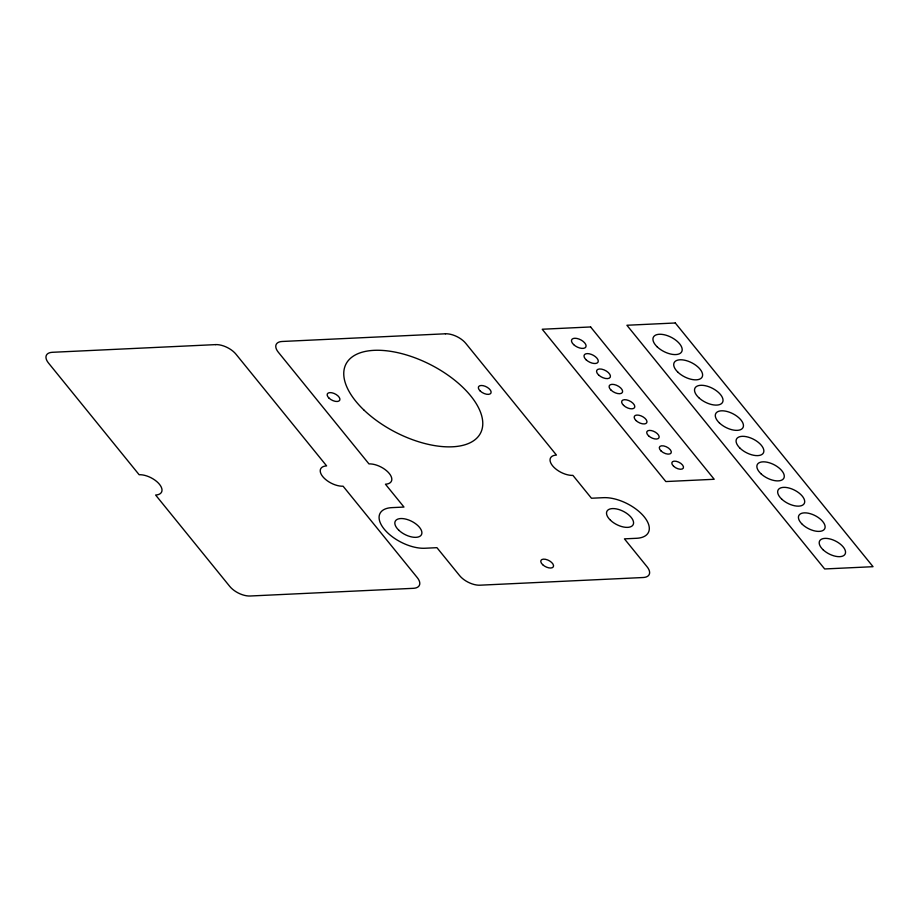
<?xml version="1.0" encoding="UTF-8"?>
<svg xmlns="http://www.w3.org/2000/svg" width="919" height="919" viewBox="0 0 919 919"><rect width="100%" height="100%" fill="white"/><g stroke="black" fill="none" stroke-linecap="round" stroke-linejoin="round"><path stroke-width="1.38" d="M215.643 344.614L52.349 352.299A15.922 8.007 27.1 0 0 48.489 363.016L139.137 474.721A15.922 8.007 27.1 0 1 159.469 484.302A15.922 8.007 27.1 0 1 155.61 495.031L229.773 586.425A15.922 8.007 27.1 0 0 250.117 596.006L413.412 588.321A15.922 8.007 27.1 0 0 417.26 577.603L343.097 486.208A15.922 8.007 27.1 0 1 322.764 476.616A15.922 8.007 27.1 0 1 326.624 465.899L235.976 354.194A15.922 8.007 27.1 0 0 215.643 344.614M445.462 333.792L282.167 341.477A15.922 8.007 27.1 0 0 278.308 352.207L368.956 463.9A15.922 8.007 27.1 0 1 389.288 473.492A15.922 8.007 27.1 0 1 385.44 484.21L403.981 507.058L391.885 507.633A31.843 16.014 27.1 0 0 384.165 529.08A31.843 16.014 27.1 0 0 424.842 548.252L436.939 547.678L459.603 575.604A15.922 8.007 27.1 0 0 479.936 585.196L643.231 577.511A15.922 8.007 27.1 0 0 647.079 566.782L624.426 538.856L636.522 538.293A31.843 16.014 27.1 0 0 644.23 516.846A31.843 16.014 27.1 0 0 603.553 497.673L591.457 498.236L572.916 475.387A15.922 8.007 27.1 0 1 552.583 465.807A15.922 8.007 27.1 0 1 556.443 455.077L465.795 343.384A15.922 8.007 27.1 0 0 445.462 333.792M590.607 326.957L542.221 329.243L665.827 481.556L714.212 479.281L590.607 326.957M675.281 322.983L626.896 325.257L824.665 568.964L873.05 566.69L675.281 322.983M364.246 410.345A75.634 38.047 27.1 0 0 480.465 433.251A75.634 38.047 27.1 0 0 395.055 352.103A75.634 38.047 27.1 0 0 364.246 410.345M480.223 391.012A6.961 3.504 27.1 0 0 490.93 393.125A6.961 3.504 27.1 0 0 483.061 385.647A6.961 3.504 27.1 0 0 480.223 391.012M329.025 398.134A6.961 3.504 27.1 0 0 339.731 400.236A6.961 3.504 27.1 0 0 331.862 392.769A6.961 3.504 27.1 0 0 329.025 398.134M542.647 564.668A6.961 3.504 27.1 0 0 553.353 566.77A6.961 3.504 27.1 0 0 545.484 559.303A6.961 3.504 27.1 0 0 542.647 564.668M673.535 466.186A6.364 3.205 27.1 0 0 683.322 468.116A6.364 3.205 27.1 0 0 676.131 461.281A6.364 3.205 27.1 0 0 673.535 466.186M661.048 450.976A6.571 3.308 27.1 0 0 671.134 452.975A6.571 3.308 27.1 0 0 663.725 445.922A6.571 3.308 27.1 0 0 661.048 450.976M648.561 435.778A6.766 3.4 27.1 0 0 658.957 437.835A6.766 3.4 27.1 0 0 651.318 430.563A6.766 3.4 27.1 0 0 648.561 435.778M636.063 420.58A6.961 3.504 27.1 0 0 646.769 422.694A6.961 3.504 27.1 0 0 638.9 415.216A6.961 3.504 27.1 0 0 636.063 420.58M623.576 405.382A7.168 3.607 27.1 0 0 634.592 407.542A7.168 3.607 27.1 0 0 626.494 399.857A7.168 3.607 27.1 0 0 623.576 405.382M611.089 390.173A7.363 3.699 27.1 0 0 622.404 392.402A7.363 3.699 27.1 0 0 614.087 384.51A7.363 3.699 27.1 0 0 611.089 390.173M598.602 374.975A7.559 3.802 27.1 0 0 610.216 377.261A7.559 3.802 27.1 0 0 601.681 369.151A7.559 3.802 27.1 0 0 598.602 374.975M586.115 359.777A7.766 3.906 27.1 0 0 598.039 362.12A7.766 3.906 27.1 0 0 589.274 353.792A7.766 3.906 27.1 0 0 586.115 359.777M573.617 344.579A7.961 4.009 27.1 0 0 585.851 346.98A7.961 4.009 27.1 0 0 576.868 338.445A7.961 4.009 27.1 0 0 573.617 344.579M657.257 346.911A15.922 8.007 27.1 0 0 681.714 351.724A15.922 8.007 27.1 0 0 663.736 334.642A15.922 8.007 27.1 0 0 657.257 346.911M677.981 372.264A15.726 7.903 27.1 0 0 702.139 377.02A15.726 7.903 27.1 0 0 684.391 360.156A15.726 7.903 27.1 0 0 677.981 372.264M698.716 397.617A15.52 7.811 27.1 0 0 722.564 402.315A15.52 7.811 27.1 0 0 705.034 385.658A15.52 7.811 27.1 0 0 698.716 397.617M719.439 422.97A15.324 7.708 27.1 0 0 742.989 427.611A15.324 7.708 27.1 0 0 725.688 411.172A15.324 7.708 27.1 0 0 719.439 422.97M740.174 448.334A15.129 7.605 27.1 0 0 763.413 452.906A15.129 7.605 27.1 0 0 746.331 436.686A15.129 7.605 27.1 0 0 740.174 448.334M760.898 473.687A14.922 7.513 27.1 0 0 783.838 478.202A14.922 7.513 27.1 0 0 766.986 462.188A14.922 7.513 27.1 0 0 760.898 473.687M781.632 499.04A14.727 7.409 27.1 0 0 804.263 503.497A14.727 7.409 27.1 0 0 787.629 487.702A14.727 7.409 27.1 0 0 781.632 499.04M802.367 524.393A14.532 7.306 27.1 0 0 824.688 528.793A14.532 7.306 27.1 0 0 808.283 513.204A14.532 7.306 27.1 0 0 802.367 524.393M823.091 549.757A14.325 7.203 27.1 0 0 845.112 554.088A14.325 7.203 27.1 0 0 828.927 538.718A14.325 7.203 27.1 0 0 823.091 549.757M610.492 520.269A14.727 7.409 27.1 0 0 633.122 524.738A14.727 7.409 27.1 0 0 616.5 508.931A14.727 7.409 27.1 0 0 610.492 520.269M398.823 530.24A14.727 7.409 27.1 0 0 421.453 534.697A14.727 7.409 27.1 0 0 404.819 518.89A14.727 7.409 27.1 0 0 398.823 530.24"/></g></svg>
